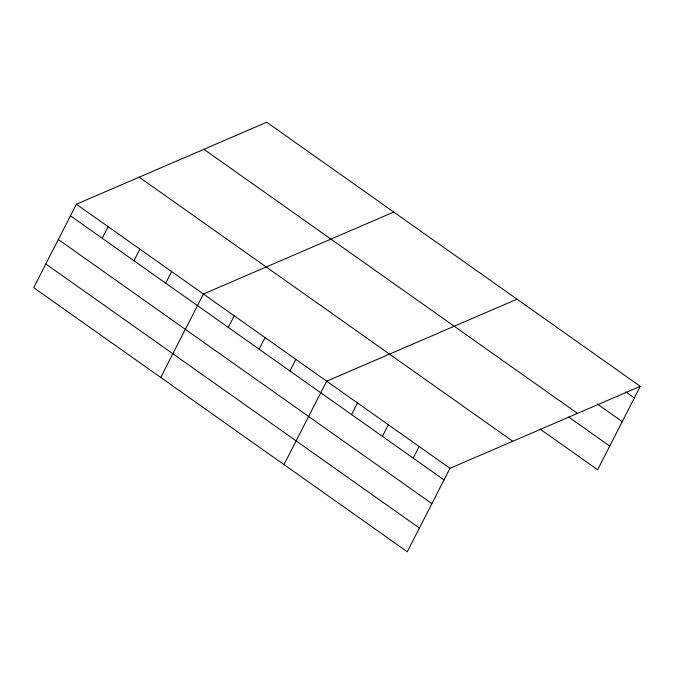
<?xml version="1.0" encoding="UTF-8"?>
<svg xmlns="http://www.w3.org/2000/svg" width="674" height="674" viewBox="0 0 674 674"><rect width="100%" height="100%" fill="white"/><g stroke="black" fill="none" stroke-linecap="round" stroke-linejoin="round"><path stroke-width="1.01" d="M76.389 204.23L33.7 287.663L407.281 551.753L449.971 468.32L640.3 386.337L266.719 122.247L76.389 204.23L449.971 468.32M102.212 238.284L108.143 226.683M133.966 260.728L139.906 249.127M165.72 283.181L171.659 271.58M160.715 377.457L203.413 294.024L393.742 212.04M228.292 327.412L234.232 315.811M259.111 349.199L265.05 337.598M289.93 370.986L295.869 359.385M283.998 464.605L326.688 381.172L517.017 299.189M351.575 414.561L357.515 402.959M382.394 436.348L388.334 424.746M413.213 458.135L419.152 446.533M640.3 386.337L597.611 469.77L540.245 429.22M625.801 391.889L634.36 397.938M597.408 404.088L622.237 421.638M203.91 149.308L577.492 413.389M568.645 417.012L609.734 446.062M139.198 177.178L512.779 441.268M70.458 215.832L444.031 479.922M58.326 239.54L431.908 503.63M45.832 263.964L419.405 528.045"/></g></svg>
